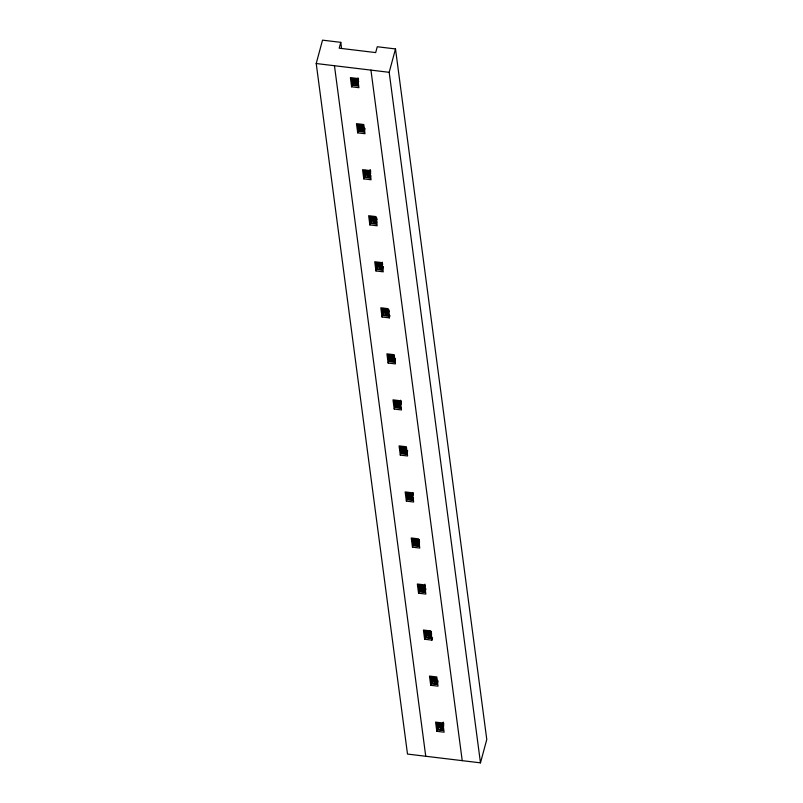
<?xml version="1.0" encoding="UTF-8"?>
<svg xmlns="http://www.w3.org/2000/svg" width="803" height="803" viewBox="0 0 803 803"><rect width="100%" height="100%" fill="white"/><g stroke="black" fill="none" stroke-linecap="round" stroke-linejoin="round"><path stroke-width="1.2" d="M370.133 169.985L370.625 173.88M354.976 80.872L355.528 79.989M354.876 80.27L355.468 79.527M354.886 79.778L355.378 79.186L355.117 80.119M354.986 78.915L355.247 81.484L355.588 80.451M355.006 80.732L355.498 80.109M357.124 79.296C356.161 80.862 356.502 78.142 356.612 80.069M363.006 128.159L363.448 127.165M363.107 128.209L363.257 128.912L363.418 127.286L363.137 128.149M363.026 128.641L363.538 127.858M367.041 172.344L367.633 171.601M367.112 172.033L367.573 171.139M367.152 172.454L367.543 171.26M373.495 219.149L373.786 218.095L373.194 218.838L373.756 218.215L374.339 222.923L373.525 222.521L372.853 217.412L374.188 217.573L374.871 222.692L374.339 222.923M373.917 219.309L373.556 220.203L373.947 219.189M373.445 219.851L373.435 220.484L374.007 219.651M375.232 220.785L375.623 219.239M379.217 264.418L379.428 265.261M379.157 263.956L379.809 268.885L380.953 268.724L381.545 266.526M379.287 264.418L379.237 263.876M386.012 310.631L385.661 311.594M385.831 309.255L385.51 311.293L385.982 310.751M386.956 309.446L386.976 310.309L386.875 309.426M391.452 356.662L391.342 355.93L391.974 360.948L393.119 360.798L394.012 357.506M391.693 358.399C392.968 356.622 391.292 359.754 391.703 357.967M391.633 357.947L392.175 357.415M393.611 358.339L393.4 358.871L393.851 357.465L393.54 358.961M404.441 449.831L404.09 450.423M405.635 450.935L406.047 449.419M409.721 494.598L409.359 493.634L410.704 493.795L411.377 498.904L410.845 499.135L410.032 498.743L409.359 493.634M409.911 495.762L409.781 495.1M415.894 540.81L415.753 540.098M415.864 540.78L416.325 539.887M416.235 542.426L416.516 541.563M417.46 540.429L417.941 539.767M421.826 586.571L421.836 586.25M428.16 632.493L428.431 631.499M428.521 632.543L428.109 633.547L428.551 632.423M427.899 632.704L428.4 631.62L428.15 632.553M428.18 633.798L428.611 632.884M428.2 634.621L428.21 634.179M430.147 631.72C428.862 631.78 430.006 633.035 429.655 631.971M435.959 680.342L436.28 681.345L436.441 679.719L435.888 680.292L436.481 679.599M440.666 724.035L440.084 724.868L440.566 723.694M440.315 724.627L440.024 724.216L440.666 729.244L441.279 729.315L441.811 729.084L441.128 723.975L441.279 729.315M441.7 724.025L441.921 724.808L441.941 724.155M370.143 169.834L370.584 172.685M424.917 584.162L425.239 586.993M443.176 722.268L443.657 726.313M443.286 722.278L443.607 725.109M358.459 79.537L358.499 78.784M370.645 170.658L370.625 171.611M443.657 724.035L443.668 723.091M355.408 79.075L354.926 79.929M355.117 81.725L355.317 82.528M367.182 172.765L367.162 173.267M385.249 309.898L385.801 309.366L385.892 314.917L386.504 314.987L387.036 314.756L386.363 309.647L385.45 310.831M385.671 312.427L386.123 311.263M386.956 310.159L387.548 309.476L381.806 308.874L382.68 315.449L388.471 316.151L389.104 313.802M387.036 310.179L387.518 309.587L388.471 316.151M393.38 358.73L393.972 358.038M398.007 401.319L397.415 402.012L397.977 401.44L398.067 406.991L399.211 406.83L398.529 401.721L397.194 401.56L398.067 406.991M397.485 402.022L397.555 402.564L398.037 401.901M405.555 450.804L406.137 450.112M409.721 494.558L410.172 493.393M434.804 679.549L434.343 680.442M442.312 723.794L441.801 724.497L441.65 723.744M340.773 42.348L339.187 48.19L375.684 52.586L377.259 46.745L395.498 48.933L486.779 739.473L480.475 762.85L407.502 754.067L316.221 63.527L322.525 40.15L340.773 42.348L341.586 48.561M353.169 79.838L353.35 78.955L353.551 79.678M351.614 86.814L350.399 77.61L357.696 78.483L358.911 87.688L351.614 86.814L352.246 84.476M353.862 82.247L353.631 80.681L353.832 82.157M353.631 80.681L353.621 82.408M353.25 85.018L352.487 79.256L356.221 79.708L356.984 85.459L353.25 85.018L354.565 80.119M356.632 79.617L356.994 78.714M359.092 125.238L359.573 125.79M359.634 125.71L359.473 124.877L359.513 125.76M357.696 132.846L356.482 123.642L363.779 124.525L364.994 133.73L357.696 132.846L358.64 129.343M359.634 128.4L359.925 127.456M359.774 128.35L359.714 126.723L359.644 128.45M359.523 128.46L359.804 127.406M359.332 131.05L358.57 125.298L362.304 125.75L363.066 131.501L359.332 131.05L360.657 126.151M361.501 128.169L361.751 127.235L361.32 128.008M364.13 132.003L363.257 125.429L357.465 124.726L358.339 131.311L364.13 132.003L365.074 128.49M480.475 762.85L389.194 72.31L395.498 48.933M365.184 171.28L365.335 171.902M365.275 171.962L365.556 170.919L365.726 171.742M363.779 178.888L362.565 169.674L369.862 170.557L371.076 179.762L363.779 178.888L365.044 174.211M370.845 175.696L370.213 178.045L364.421 177.343L365.054 175.004M365.987 174.261L365.797 172.755L366.017 174.191M365.787 174.472L365.887 173.448M369.681 175.576L369.149 177.533L365.415 177.082L366.74 172.193M367.734 175.385L367.633 176.811L368.778 176.65L368.105 171.541L368.246 176.881M368.918 171.722L368.898 172.384M371.608 217.071L371.648 217.864M369.872 224.92L368.647 215.716L375.955 216.589L377.169 225.804L369.872 224.92L370.504 222.582M371.809 220.474L371.889 219.771M371.889 218.787L372.1 220.223M371.689 220.534L371.98 219.48M371.508 223.124L370.745 217.372L374.479 217.814L375.242 223.575L371.508 223.124L372.823 218.225M372.853 217.412L373.455 218.637M375.463 220.494L374.871 222.692L373.525 222.521L373.485 218.858M376.296 224.077L375.433 217.503L369.641 216.8L370.504 223.375L376.296 224.077L376.928 221.738M377.51 263.976L377.842 263.033L377.691 263.926M375.955 270.952L374.74 261.748L382.037 262.631L383.252 271.836L375.955 270.952L376.898 267.449M378.072 266.435L377.922 265.833M378.233 266.355L377.972 264.829L378.193 266.255M377.781 266.566L378.062 265.522M381.857 267.65L381.325 269.607L377.591 269.156L378.906 264.257M379.909 267.449L379.809 268.885M382.389 270.109L381.515 263.535L375.724 262.842L376.597 269.417L382.389 270.109L383.332 266.596M389.967 315.539L389.335 317.868L382.037 316.994L382.67 314.656M384.055 310.861L384.276 312.297C384.557 309.346 383.633 314.395 384.266 311.604M383.864 312.608L384.145 311.554M383.673 315.198L382.911 309.436L386.655 309.888L387.407 315.639L383.673 315.198L384.998 310.299M385.952 310.169L385.47 311.132L385.922 310.289L385.018 309.486L385.892 314.917M386.996 310.349L386.976 309.737M389.856 356.07L389.867 355.177L389.907 356.04M388.13 363.026L386.905 353.822L394.203 354.705L395.427 363.91L388.13 363.026L389.074 359.523M390.348 357.636C389.937 355.448 390.559 360.166 389.927 357.897M390.107 357.014L389.947 358.64L390.399 358.419M389.756 361.23L389.003 355.478L392.737 355.93L393.5 361.681L389.756 361.23L391.081 356.331M394.554 362.183L393.691 355.609L387.889 354.906L388.762 361.491L394.554 362.183L395.508 358.67M396.08 402.012L395.979 401.099L395.909 402.052M394.213 409.068L392.998 399.854L400.296 400.737L401.51 409.942L394.213 409.068L395.156 405.555M396.23 402.935L396.03 404.682L396.13 403.969M396.03 404.682L396.321 403.628M395.849 407.262L395.086 401.51L398.82 401.962L399.583 407.713L395.849 407.262L397.164 402.373M398.168 405.565L397.866 406.669L399.211 406.83M402.032 447.391L402.203 448.004M401.781 448.184L402.183 447.181L402.162 447.944M400.296 455.1L399.081 445.896L406.378 446.769L407.593 455.984L400.296 455.1L401.239 451.597M402.313 448.967L402.594 450.453L402.313 448.967L402.514 449.71M401.932 453.304L401.169 447.552L404.903 447.994L405.666 453.755L401.932 453.304L403.257 448.405M406.73 454.257L405.856 447.683L400.065 446.98L400.938 453.554L406.73 454.257L407.673 450.744M408.356 493.905L408.155 493.162L407.874 494.216L408.075 493.464M407.934 494.156L408.125 493.283L408.075 494.126M406.378 501.132L405.164 491.928L412.461 492.811L413.675 502.016L406.378 501.132L407.643 496.465M413.445 497.95L412.812 500.289L407.021 499.596L407.653 497.248M408.396 495.009L408.586 496.515M408.657 496.535L408.205 496.746L408.436 495.893M412.28 497.83L411.748 499.787L408.014 499.336L409.339 494.437M409.921 494.839L409.65 494.317M410.333 497.629L410.032 498.743L411.377 498.904M414.408 540.038L413.957 540.258L414.207 539.465M413.957 540.258L414.238 539.204L414.358 539.977M412.471 547.174L411.246 537.97L418.544 538.843L419.768 548.047L412.471 547.174L413.093 544.835M414.448 541.985C414.097 544.043 415.031 539.997 414.669 542.547M414.097 545.378L413.344 539.616L417.078 540.068L417.841 545.819L414.097 545.378L415.422 540.479M415.994 540.419L415.834 540.851M416.787 539.827L417.46 544.936L416.938 545.167L416.125 544.775L415.442 539.666L416.787 539.827L416.064 541.332M416.345 542.898L416.084 541.112M416.125 544.775L416.426 543.671M417.49 540.61L417.62 539.957M418.895 546.331L418.032 539.746L412.24 539.054L413.103 545.628L418.895 546.331L419.527 543.982M420.32 585.236L420.22 586.27M418.554 593.206L417.339 584.002L424.636 584.885L425.851 594.09L418.554 593.206L419.497 589.703M420.571 587.083L420.782 588.509M420.381 588.82L420.662 587.766L420.611 588.78M424.456 589.904L423.924 591.861L420.19 591.409L421.505 586.511M424.145 588.78L423.552 590.978L422.408 591.128L421.535 585.708L421.786 586.481L422.87 585.869L423.552 590.978L422.207 590.817L422.378 588.76M424.988 592.363L424.114 585.788L418.323 585.086L419.186 591.67L424.988 592.363L425.931 588.85M426.303 632.302L426.443 631.329M432.566 637.783L431.934 640.121L424.636 639.248L425.269 636.909M426.644 634.832L426.584 634.079M426.845 634.721L426.654 633.115L426.875 634.551M426.273 637.441L425.51 631.69L429.244 632.142L430.006 637.893L426.273 637.441L427.597 632.553M429.776 632.081L430.027 631.148M431.07 638.405L430.197 631.82L424.406 631.128L425.279 637.702L431.07 638.405L431.703 636.056M432.415 677.602L432.215 678.364L432.687 678.093M430.719 685.28L429.505 676.076L436.802 676.949L438.016 686.163L430.719 685.28L431.673 681.777M432.737 679.147L432.927 680.663M432.727 680.874L432.827 679.84M432.355 683.483L431.592 677.732L435.336 678.174L436.089 683.935L432.355 683.483L433.68 678.585M436.31 680.854L435.718 683.052L434.574 683.202L433.7 677.772L435.045 677.933L435.718 683.052L434.383 682.881L434.373 679.448M437.153 684.437L436.28 677.862L430.488 677.16L431.362 683.734L437.153 684.437L438.107 680.924M438.358 724.396L438.528 723.543M438.297 724.396L438.579 723.342L438.649 724.196M436.812 731.312L435.587 722.108L442.895 722.991L444.109 732.195L436.812 731.312L437.755 727.809M437.444 729.776L436.581 723.202L442.373 723.894L443.236 730.469L437.444 729.776L438.077 727.428M438.829 725.189L439.121 726.615M438.92 725.882L438.799 726.856M438.448 729.515L437.685 723.764L441.419 724.216L442.182 729.967L438.448 729.515L439.763 724.617M353.742 81.464L353.922 82.117M353.822 81.474L353.501 82.368M359.493 124.967L359.674 125.619M365.666 171.691L365.435 170.336L365.756 171.651M371.759 217.733L371.638 216.951M377.822 263.083L377.892 263.816M377.761 263.033L377.801 263.836M378.253 266.305L377.972 264.829M383.934 309.767L383.924 309.065M383.985 309.858L383.693 308.452L383.814 309.145M390.087 355.839L389.897 355.056L389.997 355.97M396.02 401.149L396.08 401.912L396.1 401.139M402.524 450.443L402.444 449.71L402.122 450.714L402.574 450.493M414.679 541.834L414.478 541.041M420.451 585.979L420.2 584.664M438.699 724.125L438.619 723.393L438.709 724.085M389.053 311.895L388.562 309.556M419.567 542.196L418.985 539.736M431.522 634.36L431.281 631.82M426.754 634.029L426.523 634.802M401.149 401.41L401.099 401.038M356.08 84.807L355.93 79.467L354.595 79.306L355.267 84.415L356.08 84.807L356.612 84.576L355.93 79.467M362.163 130.849L362.023 125.509L360.677 125.348L361.35 130.457L362.163 130.849L362.695 130.618L362.023 125.509M374.188 217.573L373.104 218.195M380.421 268.955L380.281 263.615L378.936 263.454L379.608 268.563L380.953 268.724L380.281 263.615M392.587 361.029L392.446 355.689L391.101 355.528L391.974 360.948M398.529 401.721L397.676 403.367M404.762 453.103L404.622 447.753L405.294 452.872L404.762 453.103L403.949 452.701L403.277 447.592L404.15 453.022M410.845 499.135L410.704 493.795M429.103 637.241L428.963 631.901L427.618 631.74L428.29 636.849L429.103 637.241L429.635 637.01L428.963 631.901M435.186 683.283L435.045 677.933M414.157 539.425L414.448 539.937L414.207 539.315M420.11 586.23L420.401 585.377M355.438 79.648L354.896 79.738M355.558 80.571L354.996 81.193M356.612 79.959L357.094 79.407M361.812 127.697L361.34 128.249L361.782 127.115M363.508 127.978L363.036 128.52L362.876 127.818M367.132 172.264L367.603 171.722M373.686 217.754L373.154 217.844L373.726 222.843M373.335 219.229L373.817 218.677M373.505 220.313L373.977 219.771M375.031 220.032L375.593 219.36M385.39 310.38L385.801 309.366M393.46 358.7L393.942 358.158M399.774 401.641L400.637 408.225L394.845 407.522L393.982 400.948L399.774 401.641L399.221 402.363M403.929 450.613L404.411 449.951M406.107 450.232L405.635 450.774L406.017 449.539L405.856 451.166M410.142 493.514L409.891 494.447M415.813 540.56L416.285 540.007M415.442 539.666L416.315 540.519L415.934 541.473L416.416 540.931M416.576 542.025L416.215 542.848M418.192 541.613L417.731 542.447L418.222 541.493M428.461 632.081L427.989 632.623L428.491 631.961M428.109 633.547L428.581 633.005M429.645 632.393L430.117 631.841M434.835 680.131L434.303 680.211M436.541 680.412L436.109 681.175M440.154 724.697L440.626 724.155M441.811 724.457L442.282 723.915M376.938 220.022L376.507 217.503M431.552 634.37L431.161 631.81M361.842 127.577L361.44 128.52M373.847 218.557L373.345 219.38M385.892 309.707L385.31 310.5M398.067 401.781L397.666 402.725M398.127 402.243L397.615 403.026M404.381 449.369L404.11 450.363M416.386 540.349L415.884 541.172M416.446 540.81L416.084 541.774M416.546 541.443L415.964 542.236M416.606 541.905L416.044 542.105M434.865 680.011L434.523 681.044M436.571 680.292L435.989 680.934L435.899 680.241M440.727 724.497L440.235 725.35M432.787 680.031L432.546 680.894M383.734 309.316L383.523 310.078L383.814 309.025L384.015 309.757M438.88 726.143L438.699 726.876M353.35 79.106L353.099 79.898M365.606 174.502L365.807 173.739M371.648 217.934L371.387 217.302M426.323 631.57L426.122 632.322M402.233 450.654L402.092 449.961M408.295 496.033L408.205 496.746M395.809 402.082L395.668 401.4M389.535 355.358L389.616 356.11M358.529 81.936L357.977 78.162M316.221 63.527L389.194 72.31M355.468 80.159L354.595 79.306M361.551 126.201L360.677 125.348M362.695 130.618L361.35 130.457L361.34 127.025M367.633 172.233L366.76 171.38L367.443 176.489L368.778 176.65M379.809 264.307L378.936 263.454M385.691 314.595L387.036 314.756M391.974 356.381L391.101 355.528M403.538 448.375L404.15 448.445M405.294 452.872L403.949 452.701L403.819 449.299M409.62 494.407L410.233 494.487M428.491 632.593L427.618 631.74M433.7 677.772L434.574 678.625M440.656 724.667L439.793 723.814L440.666 729.244M440.466 728.923L441.811 729.084M356.693 79.638L356.763 80.26M375.061 218.386L375.021 217.703M397.525 401.149L397.796 403.718M440.385 725.531L440.205 723.553M415.864 540.369L416.315 545.096M421.856 586.421L422.408 591.128M355.107 81.304L355.016 80.651M409.691 494.246L410.233 499.064M440.395 726.926L440.385 726.404M389.043 312.126L388.682 309.567M360.918 125.941L361.551 130.769M397.194 401.56L398.057 402.413L398.679 407.061M433.941 678.374L434.574 683.202M353.38 78.845L353.591 79.577L353.42 78.895M426.413 631.278L426.614 632.011M359.935 128.149L359.714 126.723M377.691 263.103L377.852 263.725M376.727 220.002L376.396 217.483M370.946 70.112L462.227 760.652M358.088 78.172L358.57 81.826M412.862 492.5L413.184 494.929M419.106 539.746L419.427 542.186M382.64 264.739L382.308 262.19M400.577 400.406L401.099 404.18L400.567 400.296M412.742 492.48L413.063 494.919M389.335 317.868L388.12 308.663L380.823 307.79L382.037 316.994M431.934 640.121L430.719 630.917L423.422 630.034L424.636 639.248M370.213 178.045L369.34 171.461L363.548 170.768L364.421 177.343M412.812 500.289L411.939 493.715L406.147 493.022L407.021 499.596M399.362 401.851L399.432 402.594M375.111 219.902L375.212 220.755L375.041 219.881M369.149 177.533L368.396 171.782L364.652 171.33L365.415 177.082M381.325 269.607L380.562 263.856L376.828 263.404L377.591 269.156M411.748 499.787L410.995 494.036L407.251 493.584L408.014 499.336M423.924 591.861L423.161 586.11L419.427 585.658L420.19 591.409M392.446 355.689L393.119 360.798L391.784 360.637L391.944 358.289M385.892 310.339L386.504 314.987M416.315 540.519L416.938 545.167M422.408 586.561L423.02 591.209M367.172 171.119L367.403 172.826M385.43 309.235L385.872 312.548M428.009 631.349L428.33 633.938M354.826 79.718L355.468 84.737M367.001 171.782L367.633 176.811M427.848 632.142L428.491 637.17M366.098 174.181L365.797 172.755M426.955 634.541L426.654 633.115M432.526 677.361L432.697 678.043M438.458 722.77L438.548 723.463M334.46 65.716L425.741 756.255M417.721 542.878L417.64 542.135L417.721 542.878M357.174 79.387L351.383 78.694L352.246 85.269L358.048 85.971L357.174 79.387"/></g></svg>
